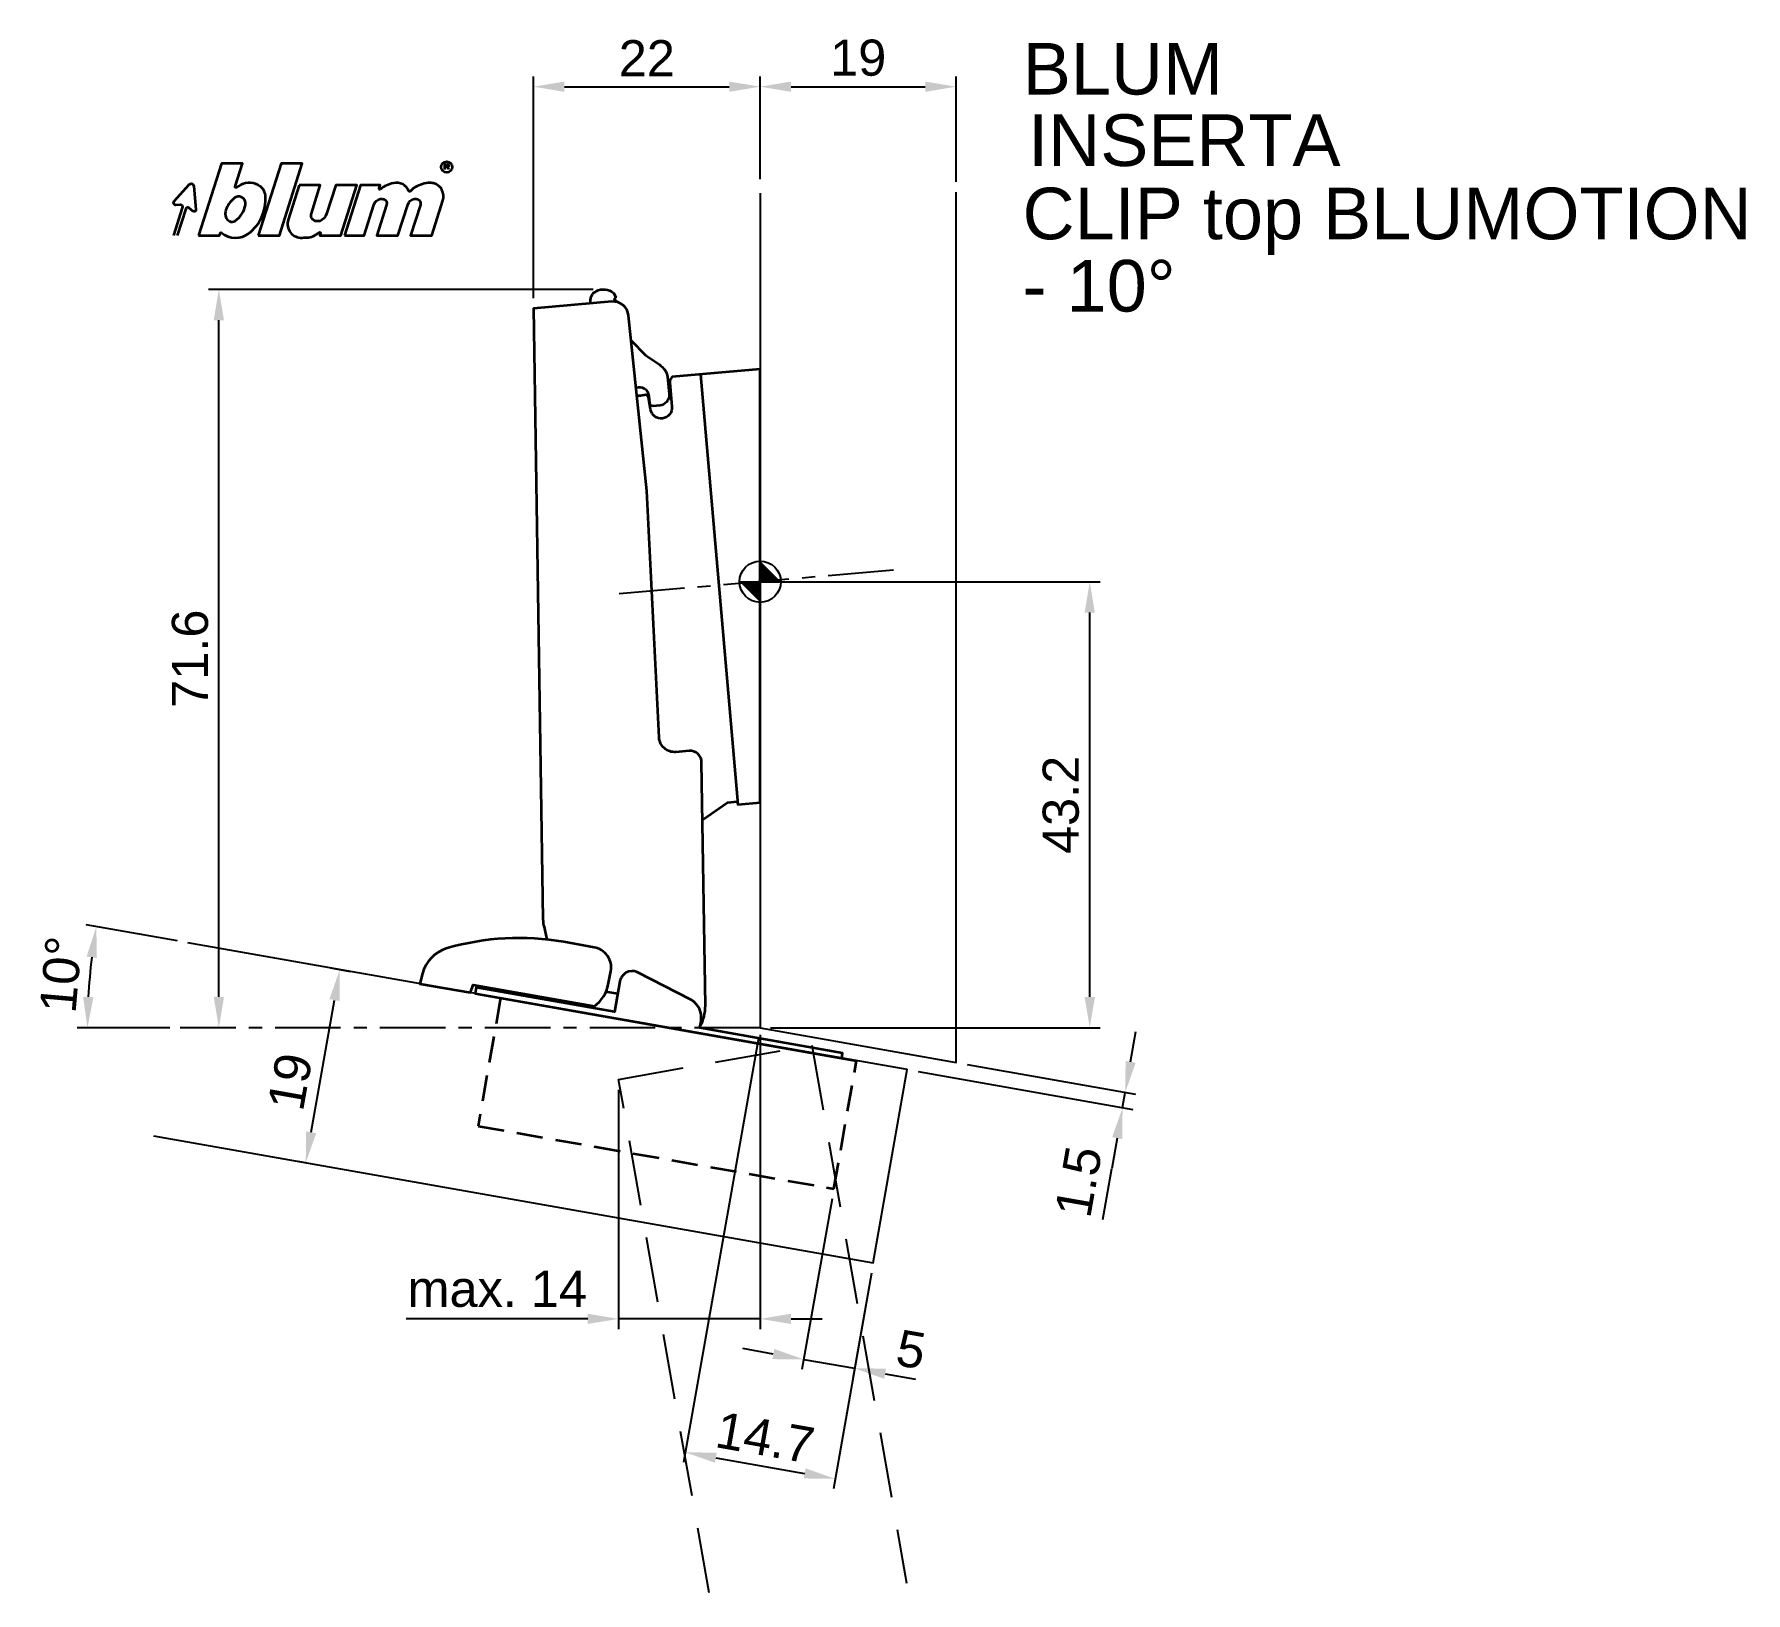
# Model space of a CAD drawing. Extents: x -70 to 95, y -98 to 53.
import ezdxf

# ---------------------------------------------------------------- set-up
doc = ezdxf.new("R2010")
doc.units = 0
doc.header["$PDMODE"] = 35
doc.header["$PDSIZE"] = 5
doc.linetypes.add('MITTE', pattern=[50.8, 31.75, -6.35, 6.35, -6.35])
doc.linetypes.add('STRICHLINIE', pattern=[19.05, 12.7, -6.35])
doc.layers.get('Defpoints').update_dxf_attribs({"linetype": 'CONTINUOUS'})
doc.layers.add('1', color=2, linetype='CONTINUOUS')
doc.layers.add('5', color=1, linetype='CONTINUOUS')
doc.layers.add('6', color=3, linetype='CONTINUOUS', lineweight=35)
doc.styles.add('Beschlag', font='ARIAL.TTF')
doc.dimstyles.new('Beschlag', dxfattribs={"dimtxt": 3.5, "dimasz": 3, "dimexe": 1, "dimexo": 1, "dimgap": 1, "dimtad": 1, "dimdec": 1, "dimdsep": 46, "dimtxsty": 'Beschlag', "dimcen": 2, "dimclrd": 256, "dimclre": 256, "dimclrt": 256, "dimadec": 1, "dimazin": 2, "dimtfac": 0.71, "dimtdec": 1, "dimtix": 1, "dimtmove": 2, "dimatfit": 0, "dimfxl": 0, "dimtolj": 1, "dimlwd": -1, "dimlwe": -1, "dimarcsym": 0})

# ---------------------------------------------------------------- blocks, each defined once
blk = doc.blocks.new('NullPunkt')
at = {"layer": '5'}
for points in [[(0, 2), (0, -2)], [(-2, 0), (2, 0)]]:
    blk.add_lwpolyline(points, dxfattribs=at)
blk.add_circle((0, 0), 2, dxfattribs=at)
for points in [[(0, 0), (-2, 0), (0, 2)], [(0, 0), (2, 0), (0, -2)]]:
    blk.add_solid(points, dxfattribs=at)
blk = doc.blocks.new('*D1')
at = {"layer": '1'}
for p, q in [((-16.18, 28.32), (-53.44, 28.32)), ((-52.44, -40.23), (-52.44, 25.32))]:
    blk.add_line(p, q, dxfattribs=at)
for points in [[(-52.94, 25.32), (-51.94, 25.32), (-52.44, 28.32)], [(-52.94, -40.23), (-51.94, -40.23), (-52.44, -43.23)]]:
    blk.add_solid(points, dxfattribs=at)
at = {"layer": 'Defpoints', "color": 0}
for p in [(-52.44, 28.32), (-15.18, 28.32), (-52.44, -43.23)]:
    blk.add_point(p, dxfattribs=at)
at = {"layer": '1', "insert": (-55.22, -7.46), "char_height": 3.5, "attachment_point": 5, "rotation": 90, "style": 'Beschlag'}
blk.add_mtext('\\A1;71.6', dxfattribs=at)
blk = doc.blocks.new('*D2')
at = {"layer": '1'}
for p, q in [((-21.96, 27.48), (-21.96, 48.95)), ((0, 38.99), (0, 48.95)), ((-18.96, 47.95), (-3, 47.95))]:
    blk.add_line(p, q, dxfattribs=at)
for points in [[(-18.96, 48.45), (-18.96, 47.45), (-21.96, 47.95)], [(-3, 48.45), (-3, 47.45), (0, 47.95)]]:
    blk.add_solid(points, dxfattribs=at)
at = {"layer": 'Defpoints', "color": 0}
for p in [(0, 47.95), (0, 37.99), (-21.96, 26.48)]:
    blk.add_point(p, dxfattribs=at)
at = {"layer": '1', "insert": (-10.98, 50.71), "char_height": 3.5, "attachment_point": 5, "style": 'Beschlag'}
blk.add_mtext('\\A1;22', dxfattribs=at)
blk = doc.blocks.new('*D3')
at = {"layer": '1'}
for p, q in [((0, 38.99), (0, 48.95)), ((19, 38.73), (19, 48.95)), ((3, 47.95), (16, 47.95))]:
    blk.add_line(p, q, dxfattribs=at)
for points in [[(3, 48.45), (3, 47.45), (0, 47.95)], [(16, 48.45), (16, 47.45), (19, 47.95)]]:
    blk.add_solid(points, dxfattribs=at)
at = {"layer": 'Defpoints', "color": 0}
for p in [(19, 47.95), (0, 37.99), (19, 37.73)]:
    blk.add_point(p, dxfattribs=at)
at = {"layer": '1', "insert": (9.5, 50.74), "char_height": 3.5, "attachment_point": 5, "style": 'Beschlag'}
blk.add_mtext('\\A1;19', dxfattribs=at)
blk = doc.blocks.new('*D4')
at = {"layer": '1'}
for p, q in [((1, 0), (32.93, 0)), ((31.93, -40.23), (31.93, -3)), ((1, -43.23), (32.93, -43.23))]:
    blk.add_line(p, q, dxfattribs=at)
for points in [[(31.43, -3), (32.43, -3), (31.93, 0)], [(31.43, -40.23), (32.43, -40.23), (31.93, -43.23)]]:
    blk.add_solid(points, dxfattribs=at)
at = {"layer": 'Defpoints', "color": 0}
for p in [(0, 0), (31.93, 0), (0, -43.23)]:
    blk.add_point(p, dxfattribs=at)
at = {"layer": '1', "insert": (29.14, -21.62), "char_height": 3.5, "attachment_point": 5, "rotation": 90, "style": 'Beschlag'}
blk.add_mtext('\\A1;43.2', dxfattribs=at)
blk = doc.blocks.new('*D5')
at = {"layer": '1'}
for p, q in [((0, -43.89), (0, -72.41)), ((-13.71, -49.21), (-13.71, -72.41)), ((-16.71, -71.41), (-19.71, -71.41)), ((0, -71.41), (-13.71, -71.41)), ((3, -71.41), (6, -71.41))]:
    blk.add_line(p, q, dxfattribs=at)
for points in [[(-16.71, -70.91), (-16.71, -71.91), (-13.71, -71.41)], [(3, -70.91), (3, -71.91), (0, -71.41)]]:
    blk.add_solid(points, dxfattribs=at)
at = {"layer": 'Defpoints', "color": 0}
for p in [(0, -42.89), (-13.71, -48.21), (-13.71, -71.41)]:
    blk.add_point(p, dxfattribs=at)
at = {"layer": '1', "insert": (-25.47, -68.52), "char_height": 3.5, "attachment_point": 5, "style": 'Beschlag'}
blk.add_mtext('\\A1;max. 14', dxfattribs=at)
blk = doc.blocks.new('*D6')
at = {"layer": '1'}
for p, q in [((-41.64, -37.41), (-39.73, -37.75)), ((-43.5, -53.33), (-41.24, -40.53)), ((-44.8, -56.15), (-43.03, -56.46))]:
    blk.add_line(p, q, dxfattribs=at)
for points in [[(-41.73, -40.44), (-40.75, -40.62), (-40.72, -37.58)], [(-43.99, -53.25), (-43.01, -53.42), (-44.02, -56.29)]]:
    blk.add_solid(points, dxfattribs=at)
at = {"layer": 'Defpoints', "color": 0}
for p in [(-42.63, -37.24), (-40.72, -37.58), (-45.78, -55.98)]:
    blk.add_point(p, dxfattribs=at)
at = {"layer": '1', "insert": (-45.53, -48.44), "char_height": 3.5, "attachment_point": 5, "rotation": 80, "style": 'Beschlag'}
blk.add_mtext('\\A1;19', dxfattribs=at)
blk = doc.blocks.new('*D7')
at = {"layer": '1'}
for p, q in [((35.89, -46.51), (36.41, -43.56)), ((15.3, -47.45), (36.09, -51.12)), ((20.05, -46.77), (36.35, -49.64)), ((35.11, -50.95), (35.37, -49.47)), ((34.59, -53.9), (34.07, -56.86))]:
    blk.add_line(p, q, dxfattribs=at)
for points in [[(35.4, -46.43), (36.38, -46.6), (35.37, -49.47)], [(34.1, -53.81), (35.08, -53.99), (35.11, -50.95)]]:
    blk.add_solid(points, dxfattribs=at)
at = {"layer": 'Defpoints', "color": 0}
for p in [(14.31, -47.28), (19.06, -46.59), (35.37, -49.47)]:
    blk.add_point(p, dxfattribs=at)
at = {"layer": '1', "insert": (30.85, -58.12), "char_height": 3.5, "attachment_point": 5, "rotation": 80, "style": 'Beschlag'}
blk.add_mtext('\\A1;1.5', dxfattribs=at)
blk = doc.blocks.new('Logo_BLUM')
at = {"layer": '6', "color": 20, "linetype": 'Continuous'}
for points in [[(2.39, 0), (4.43, 0), (4.52, 0.26, -0.512391), (4.62, 0.29, 0.357881), (7.3, 0.25, 0.116336), (8.5, 1.76, 0.127435), (8.89, 3.85, 0.227045), (8.36, 4.79, 0.273775), (6.5, 4.93), (6.04, 4.67, -0.689828), (5.94, 4.76), (6.65, 7), (4.61, 7)], [(16.53, 0), (18.44, 0), (19.39, 3, -0.282196), (20.04, 3.56, -0.141376), (20.38, 3.52, -0.3938), (20.62, 2.99), (19.67, 0), (21.72, 0), (22.67, 3, -0.282189), (23.31, 3.56, -0.141385), (23.65, 3.52, -0.393792), (23.89, 2.99), (22.94, 0), (24.99, 0), (26.07, 3.42, 0.424526), (25.18, 5.07, 0.098115), (24.64, 5.11, 0.114777), (23.24, 4.6), (22.89, 4.28, -0.522588), (22.79, 4.31, 0.36711), (21.28, 5.09, 0.102012), (20, 4.5, -0.748324), (19.89, 4.58), (20, 4.9), (18.08, 4.9)], [(5.59, 3.39, 0.16703), (4.99, 2.14, 0.322673), (5.41, 1.39, 0.260102), (5.93, 1.42, 0.211929), (6.95, 3, 0.250706), (6.73, 3.62, 0.316796), (6.01, 3.72, 0.086595)], [(12.15, 4.9), (11.09, 1.53, 0.527578), (12.44, -0.2, -0.003338), (13.06, -0.17, 0.131781), (13.63, 0.02), (14.12, 0.32, -0.706223), (14.22, 0.24), (14.15, 0), (16.19, 0), (17.75, 4.9), (15.7, 4.9), (14.81, 2.11, -0.253672), (14.11, 1.42, -0.127823), (13.72, 1.42, -0.447747), (13.33, 2.15), (14.2, 4.9)]]:
    blk.add_lwpolyline(points, format="xyb", close=True, dxfattribs=at)
blk.add_lwpolyline([(8.18, 0), (10.23, 0), (12.45, 7), (10.4, 7)], close=True, dxfattribs=at)
for points in [[(26.26, 6.4), (26.26, 6.9), (26.52, 6.9, -0.975005), (26.53, 6.67, 0.014563), (26.45, 6.67), (26.26, 6.67), (26.45, 6.67), (26.52, 6.6), (26.57, 6.53), (26.62, 6.42)], [(0, 0), (0.86, 2.7, 0.480207), (0.67, 2.98), (0.19, 2.97, -0.689229), (0.05, 3.33), (1.49, 4.95, -0.685285), (1.94, 4.79), (2.15, 2.54, -0.636083), (1.84, 2.36), (1.47, 2.68, 0.560356), (1.16, 2.59), (0.34, 0)]]:
    blk.add_lwpolyline(points, format="xyb", dxfattribs=at)
blk.add_circle((26.44, 6.65), 0.527, dxfattribs=at)
blk = doc.blocks.new('*D9')
at = {"layer": '1'}
for p, q in [((6.97, -59.79), (4.05, -76.32)), ((10.78, -66.97), (8.98, -77.19)), ((1.27, -74.82), (-1.68, -74.29)), ((4.23, -75.34), (9.15, -76.2)), ((12.11, -76.73), (15.06, -77.25))]:
    blk.add_line(p, q, dxfattribs=at)
for points in [[(1.36, -74.32), (1.19, -75.31), (4.23, -75.34)], [(12.19, -76.23), (12.02, -77.22), (9.15, -76.2)]]:
    blk.add_solid(points, dxfattribs=at)
at = {"layer": 'Defpoints', "color": 0}
for p in [(7.14, -58.81), (10.95, -65.98), (9.15, -76.2)]:
    blk.add_point(p, dxfattribs=at)
at = {"layer": '1', "insert": (14.62, -74.39), "char_height": 3.5, "attachment_point": 5, "rotation": 350, "style": 'Beschlag'}
blk.add_mtext('\\A1;5', dxfattribs=at)
blk = doc.blocks.new('*D10')
at = {"layer": '1'}
for p, q in [((-0.17, -44.22), (-7.42, -85.33)), ((10.78, -66.97), (7.09, -87.88)), ((-4.29, -84.86), (4.31, -86.38))]:
    blk.add_line(p, q, dxfattribs=at)
for points in [[(-4.21, -84.37), (-4.38, -85.35), (-7.25, -84.34)], [(4.4, -85.89), (4.22, -86.87), (7.26, -86.9)]]:
    blk.add_solid(points, dxfattribs=at)
at = {"layer": 'Defpoints', "color": 0}
for p in [(0, -43.23), (10.95, -65.98), (7.26, -86.9)]:
    blk.add_point(p, dxfattribs=at)
at = {"layer": '1', "insert": (0.49, -82.91), "char_height": 3.5, "attachment_point": 5, "rotation": 350, "style": 'Beschlag'}
blk.add_mtext('\\A1;14.7', dxfattribs=at)
blk = doc.blocks.new('*D13')
at = {"layer": '1'}
for p, q in [((-56.45, -34.8), (-65.29, -33.24)), ((-57.2, -43.23), (-66.17, -43.23))]:
    blk.add_line(p, q, dxfattribs=at)
blk.add_arc((-8.64, -43.23), 56.53, 173.041, 176.959, dxfattribs=at)
for points in [[(-65.25, -36.31), (-64.26, -36.46), (-64.31, -33.42)], [(-64.59, -40.25), (-65.59, -40.22), (-65.17, -43.23)]]:
    blk.add_solid(points, dxfattribs=at)
at = {"layer": 'Defpoints', "color": 0}
for p in [(-55.46, -34.98), (-64.79, -36.67), (-56.2, -43.23), (0, -43.23), (14.25, -47.27)]:
    blk.add_point(p, dxfattribs=at)
at = {"layer": '1', "insert": (-67.73, -38.06), "char_height": 3.5, "attachment_point": 5, "rotation": 85, "style": 'Beschlag'}
blk.add_mtext('\\A1;10°', dxfattribs=at)

msp = doc.modelspace()

# ---------------------------------------------------------------- linework, layer by layer
at = {"layer": '1'}
for p, q in [((33.2, -61.78), (34.07, -56.86)), ((-19.71, -71.41), (-34.28, -71.41))]:
    msp.add_line(p, q, dxfattribs=at)
at = {"layer": '5', "linetype": 'MITTE', "ltscale": 0.2}
for p, q in [((12.91, 1.13), (-13.99, -1.22)), ((0, -43.23), (-56.2, -43.23))]:
    msp.add_line(p, q, dxfattribs=at)
at = {"layer": '5'}
for points in [[(0, 37.64), (0, -43.23), (19, -46.58), (19, 37.73)], [(-58.76, -53.69), (10.95, -65.98), (14.25, -47.27), (-55.46, -34.98)]]:
    msp.add_lwpolyline(points, dxfattribs=at)
at = {"layer": '5', "linetype": 'STRICHLINIE', "ltscale": 0.5}
msp.add_lwpolyline([(-4.95, -97.94), (-13.71, -48.21), (5, -44.91), (14.18, -97.01)], dxfattribs=at)
at = {"layer": '6'}
for p, q in [((-5.79, 20.07), (-2.15, -21.57)), ((-13.8, -39.94), (-14.94, -39.73))]:
    msp.add_line(p, q, dxfattribs=at)
for points in [[(-16.42, 26.95), (-16.44, 27.17, -0.303334), (-15.9, 28.14, -0.299395), (-14.2, 27.97), (-13.98, 27.57), (-14.15, 27.37), (-13.93, 27.19), (-13.92, 27.1)], [(-5.83, -43.11, 0.13394), (-5.31, -41.07), (-5.67, -17.51, 0.440461), (-6.87, -16.39), (-8.16, -16.5, -0.424475), (-9.79, -15.08), (-10.99, 8.8), (-12.75, 25.79, 0.409111), (-14.37, 27.13), (-21.96, 26.48), (-21.04, -32.69, 0.064443), (-20.93, -33.45), (-20.93, -33.45, -0.03834), (-20.68, -34.67, -0.03834)], [(-12.5, 23.38), (-11.12, 21.95), (-9.76, 21.03, -0.19903), (-8.97, 19.84), (-8.82, 18.15, -0.414226), (-9.73, 17.07), (-10.38, 17.01, -0.413327), (-10.7, 17.28), (-10.76, 17.98, 0.494832), (-12.02, 18.77, -2.632095)], [(-5.59, -23.08), (-3.17, -21.38), (-2.24, -21.29), (-2.15, -21.57), (0, -21.39), (0, 20.58), (-8.51, 19.83), (-8.64, 19.67, 0.198908), (-8.76, 19.31), (-8.55, 16.94, -0.957262), (-10.61, 16.67), (-10.82, 17.85, 0.4862), (-11.25, 18.08, -0.20399), (-11.95, 18.07, -39.891401)], [(7.9, -46.15), (7.98, -45.66), (-5.85, -43.22), (-5.73, -42.57, 0.312987), (-6.69, -40.5), (-11.92, -37.82, 0.486363), (-13.58, -38.71), (-14.1, -41.66), (-14.11, -41.66), (-27.5, -39.3), (-27.6, -39.89), (9.33, -46.4)]]:
    msp.add_lwpolyline(points, format="xyb", dxfattribs=at)
at = {"layer": '6', "flags": 128}
msp.add_lwpolyline([(-14.46, -37.74, 0.414214), (-16.09, -35.42), (-19.02, -34.9, 0.114125), (-30.32, -35.51, 0.262579), (-32.72, -37.97), (-32.98, -38.94), (-28.06, -39.81), (-27.79, -39.04), (-16.06, -41.11, 0.191102), (-14.71, -39.01), (-14.46, -37.74)], format="xyb", dxfattribs=at)
at = {"layer": '6', "linetype": 'STRICHLINIE', "ltscale": 0.2}
msp.add_lwpolyline([(-25.14, -40.32), (-27.33, -52.73), (7.14, -58.81), (9.33, -46.4)], dxfattribs=at)

# ---------------------------------------------------------------- block references
at = {"layer": '5', "rotation": 90}
msp.add_blockref('NullPunkt', (0, 0), dxfattribs=at)
at = {"layer": '6'}
msp.add_blockref('Logo_BLUM', (-56.81, 33.52), dxfattribs=at)

# ---------------------------------------------------------------- texts
at = {"layer": '1', "linetype": 'Continuous', "style": 'Beschlag'}
for s, p in [('BLUM', (25.44, 47.19)), ('CLIP top BLUMOTION', (25.42, 33.17)), ('- 10%%D', (25.42, 26.17))]:
    msp.add_text(s, height=5, dxfattribs=at).set_placement(p)
at = {"layer": '1', "insert": (25.96, 45.27), "char_height": 5, "width": 110.7908, "attachment_point": 1, "style": 'Beschlag'}
msp.add_mtext('INSERTA', dxfattribs=at)

# ---------------------------------------------------------------- dimensions: what is measured, and where the dimension line sits
at = {"layer": '1'}
for base, p1, p2, angle, picture, middle in [((0, 47.95), (-21.96, 26.48), (0, 37.99), 180, '*D2', (-10.98, 50.71)), ((19, 47.95), (0, 37.99), (19, 37.73), 180, '*D3', (9.5, 50.74)), ((-52.4377, 28.3205), (-52.4377, -43.2325), (-15.1837, 28.3205), 90, '*D1', (-55.2247, -7.456)), ((31.93, 0), (0, -43.23), (0, 0), 90, '*D4', (29.14, -21.62)), ((7.26, -86.9), (0, -43.23), (10.95, -65.98), 350, '*D10', (0.49, -82.91))]:
    dim = msp.add_linear_dim(base=base, p1=p1, p2=p2, angle=angle, dimstyle='Beschlag', dxfattribs=at)
    dim.commit()
    dim.dimension.update_dxf_attribs({"geometry": picture, "text_midpoint": middle})
dim = msp.add_angular_dim_2l(base=(-64.79, -36.67), line1=((14.25, -47.27), (-55.46, -34.98)), line2=((0, -43.23), (-56.2, -43.23)), dimstyle='Beschlag', dxfattribs=at)
dim.commit()
dim.dimension.update_dxf_attribs({"geometry": '*D13', "text_midpoint": (-67.73, -38.06)})
for base, p1, p2, angle, picture, middle in [((-40.72, -37.58), (-45.78, -55.98), (-42.63, -37.24), 80, '*D6', (-45.53, -48.44)), ((35.37, -49.47), (14.31, -47.28), (19.06, -46.59), 80, '*D7', (30.85, -58.12)), ((9.15, -76.2), (7.14, -58.81), (10.95, -65.98), 350, '*D9', (14.62, -74.39))]:
    dim = msp.add_linear_dim(base=base, p1=p1, p2=p2, angle=angle, dimstyle='Beschlag', dxfattribs=at)
    dim.commit()
    dim.dimension.update_dxf_attribs({"geometry": picture, "text_midpoint": middle, "dimtype": 160})
dim = msp.add_linear_dim(base=(-13.71, -71.41), p1=(0, -42.89), p2=(-13.71, -48.21), angle=180, text='max. 14', dimstyle='Beschlag', dxfattribs=at)
dim.commit()
dim.dimension.update_dxf_attribs({"geometry": '*D5', "text_midpoint": (-25.47, -68.52), "dimtype": 160})

doc.saveas('drawing.dxf')
